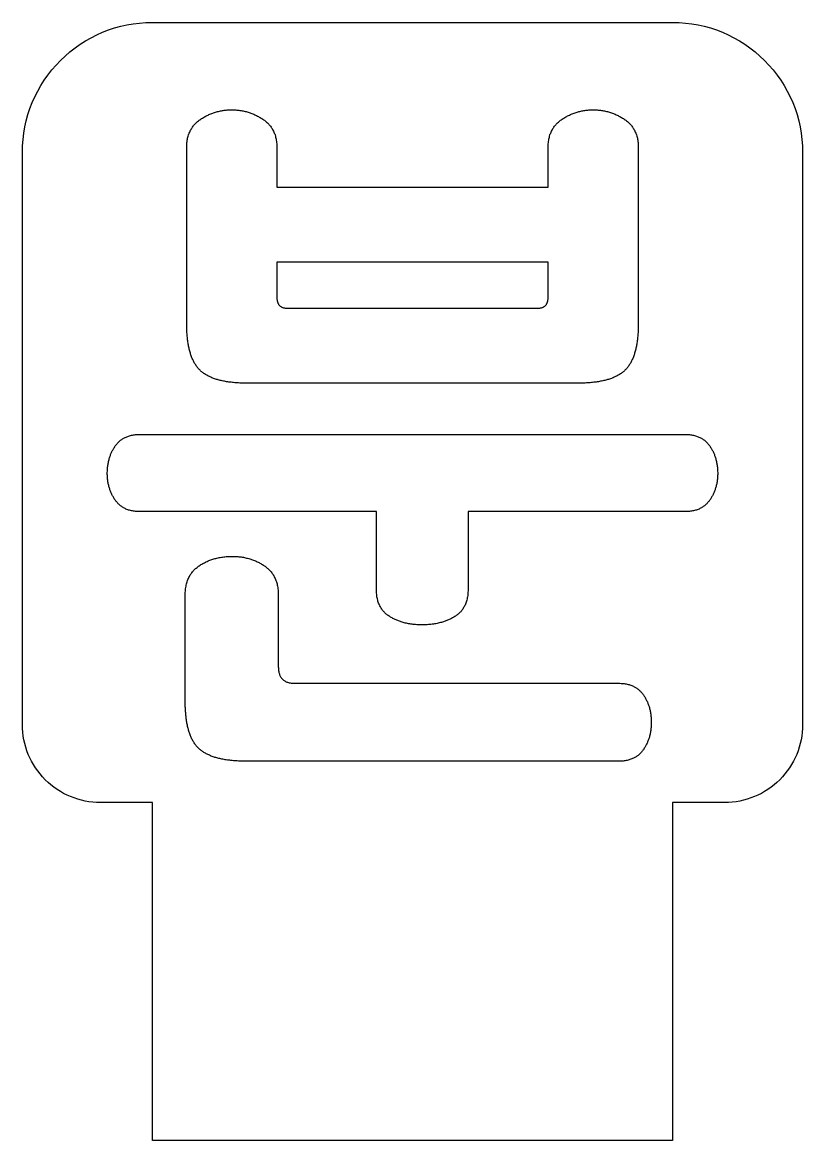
# Model space of a CAD drawing. Header units: millimetres. Extents: x 550 to 580, y 137 to 180.
import ezdxf

# ---------------------------------------------------------------- set-up
doc = ezdxf.new("R2010")
doc.units = ezdxf.units.MM
doc.layers.get('0').update_dxf_attribs({"linetype": 'CONTINUOUS'})

msp = doc.modelspace()

# ---------------------------------------------------------------- linework, layer by layer
for p, q in [((556.318, 168.426), (556.318, 175.195)), ((559.785, 175.195), (559.785, 173.669)), ((570.215, 173.669), (570.215, 175.195)), ((573.682, 175.195), (573.682, 168.426)), ((559.785, 173.669), (570.215, 173.669)), ((570.215, 170.784), (559.785, 170.784)), ((559.785, 170.784), (559.785, 169.425)), ((570.215, 169.425), (570.215, 170.784)), ((560.201, 169.009), (569.799, 169.009)), ((571.325, 166.124), (558.675, 166.124)), ((554.515, 164.155), (575.485, 164.155)), ((563.613, 161.187), (554.515, 161.187)), ((563.613, 158.191), (563.613, 161.187)), ((575.485, 161.187), (567.136, 161.187)), ((567.136, 161.187), (567.136, 158.191)), ((556.262, 153.891), (556.262, 157.969)), ((559.841, 157.969), (559.841, 155.223)), ((560.479, 154.585), (572.933, 154.585)), ((572.933, 151.589), (558.62, 151.589))]:
    msp.add_line(p, q)
msp.add_lwpolyline([(575, 180, -0.414214), (580, 175), (580, 153, -0.414214), (577, 150), (575, 150), (575, 137), (555, 137), (555, 150), (553, 150, -0.414214), (550, 153), (550, 175, -0.414214), (555, 180)], format="xyb", close=True)
for points in [[(556.859, 176.277), (557.399, 176.637), (558.037, 176.637)], [(558.037, 176.637), (558.703, 176.637), (559.244, 176.277)], [(570.756, 176.277), (571.297, 176.637), (571.935, 176.637)], [(571.935, 176.637), (572.601, 176.637), (573.141, 176.277)], [(556.318, 175.195), (556.318, 175.916), (556.859, 176.277)], [(559.244, 176.277), (559.785, 175.916), (559.785, 175.195)], [(570.215, 175.195), (570.215, 175.916), (570.756, 176.277)], [(573.141, 176.277), (573.682, 175.916), (573.682, 175.195)], [(559.785, 169.425), (559.785, 169.009), (560.201, 169.009)], [(569.799, 169.009), (570.215, 169.009), (570.215, 169.425)], [(556.831, 166.623), (556.318, 167.123), (556.318, 168.426)], [(573.682, 168.426), (573.682, 167.123), (573.169, 166.623)], [(558.675, 166.124), (557.344, 166.124), (556.831, 166.623)], [(573.169, 166.623), (572.656, 166.124), (571.325, 166.124)], [(553.571, 163.711), (553.877, 164.155), (554.515, 164.155)], [(575.485, 164.155), (576.123, 164.155), (576.429, 163.711)], [(553.266, 162.657), (553.266, 163.267), (553.571, 163.711)], [(576.429, 163.711), (576.734, 163.267), (576.734, 162.657)], [(553.571, 161.63), (553.266, 162.074), (553.266, 162.657)], [(576.734, 162.657), (576.734, 162.074), (576.429, 161.63)], [(554.515, 161.187), (553.877, 161.187), (553.571, 161.63)], [(576.429, 161.63), (576.123, 161.187), (575.485, 161.187)], [(556.262, 157.969), (556.262, 158.745), (556.803, 159.106)], [(556.803, 159.106), (557.344, 159.467), (558.065, 159.467)], [(558.065, 159.467), (558.759, 159.467), (559.3, 159.106)], [(559.3, 159.106), (559.841, 158.745), (559.841, 157.969)], [(564.126, 157.15), (563.613, 157.469), (563.613, 158.191)], [(567.136, 158.191), (567.136, 157.469), (566.623, 157.15)], [(565.361, 156.831), (564.639, 156.831), (564.126, 157.15)], [(566.623, 157.15), (566.11, 156.831), (565.361, 156.831)], [(559.841, 155.223), (559.841, 154.585), (560.479, 154.585)], [(572.933, 154.585), (573.571, 154.585), (573.877, 154.141)], [(573.877, 154.141), (574.182, 153.697), (574.182, 153.087)], [(556.775, 152.088), (556.262, 152.587), (556.262, 153.891)], [(574.182, 153.087), (574.182, 152.476), (573.877, 152.033)], [(558.62, 151.589), (557.288, 151.589), (556.775, 152.088)], [(573.877, 152.033), (573.571, 151.589), (572.933, 151.589)]]:
    msp.add_open_spline(points, degree=2)

doc.saveas('drawing.dxf')
